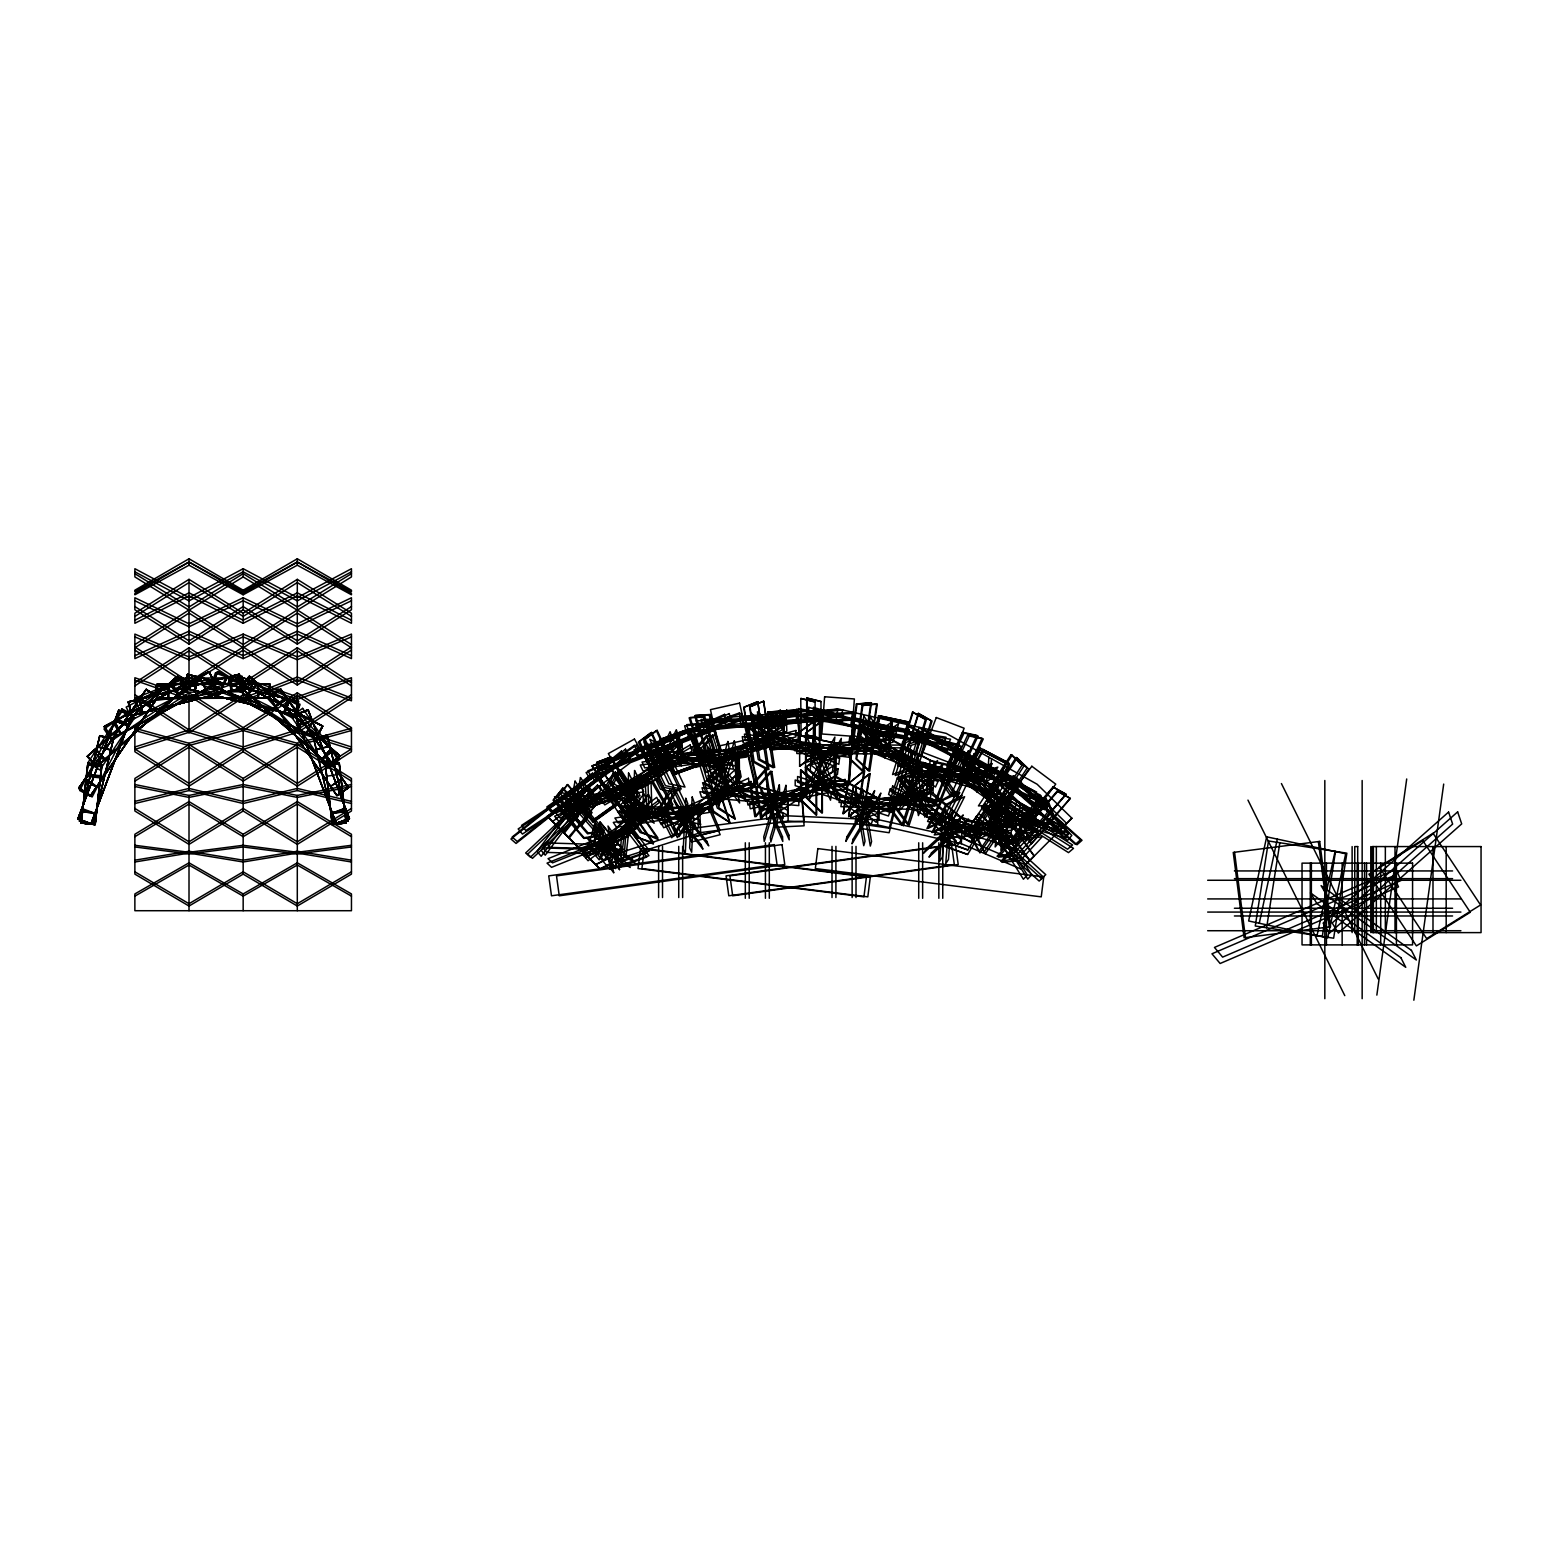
<?xml version="1.0" encoding="UTF-8"?>
<svg xmlns="http://www.w3.org/2000/svg" width="1559" height="1559" viewBox="0 0 1559 1559"><rect width="100%" height="100%" fill="white"/><g stroke="black" fill="none" stroke-linecap="round" stroke-linejoin="round"><path stroke-width="1.5" d="M1029.856 860.354L1007.056 830.09L962.215 825.88L926.826 798.052L878.126 804.425L834.474 783.066L834.65 749.723L784.294 739.278L739.239 755.511L682.959 760.149L651.058 782.891L596.006 804.249L569.171 838.079L547.345 816.234L626.815 756.173L727.468 717.354L838.684 709.072L946.235 733.393L1037.125 784.235L1071.929 818.241L1021.184 869.143L961.318 843.672M879.023 819.8L964.397 838.898L1025.471 864.836L1034.338 855.891L1011.07 825.003L965.294 820.697L929.203 792.303L879.51 798.812L834.961 777.006L835.137 743L783.768 732.321L737.797 748.885L680.367 753.64L647.803 776.83L591.641 798.637L564.241 833.149M1029.583 860.626L1010.856 833.383L962.195 826.212L930.509 798.832L878.126 804.541L835.273 782.443L835.585 750.074L783.885 739.083L736.511 756.407L681.069 760.695L645.407 786.321L595.635 805.282L568.411 837.319L547.345 816.234M1034.065 856.164L1014.948 828.375L965.294 821.028L932.964 793.102L879.49 798.929L835.78 776.382L836.092 743.351L783.339 732.145L734.991 749.801L678.418 754.186L642.035 780.338L591.251 799.689L563.462 832.37L587.548 856.729L628.374 834.864L647.238 814.344L645.407 786.321M962.215 825.88L961.318 843.711L877.659 824.984L878.126 804.425M879.51 798.812L879.023 819.82L787.665 815.825L698.354 827.615L697.614 807.776L738.264 782.209L787.509 794.213L834.961 777.006M926.826 798.052L927.566 766.755L888.825 746.371L834.65 749.723M929.203 792.303L929.963 760.363L890.423 739.57L835.137 743M888.825 746.371L889.409 728.072M890.423 739.57L891.027 720.901M813.545 718.933L813.779 712.21M810.29 770.653L810.524 764.787L877.756 817.423L876.255 822.314L805.496 766.892L805.282 772.757L871.247 824.399L872.728 819.527M1066.687 823.464L1057.859 832.467L1016.41 809.043L986.496 780.962L931.912 768.704L890.053 746.449L890.735 728.365M1062.907 827.42L1020.599 803.528L990.082 774.862L934.387 762.351L891.67 739.648L892.372 721.213M930.509 798.832L931.912 768.704M932.964 793.102L934.387 762.351M964.397 838.898L965.294 820.697M595.713 864.66L620.346 852.559L621.729 833.013L648.739 806.841L697.614 807.776M579.714 848.603L600.02 868.948L624.165 857.099L625.51 837.943L651.993 812.297L699.874 813.213L739.726 788.152L787.958 799.923L834.474 783.066M1071.871 818.183L1058.171 832.058L1012.648 806.393L984.099 779.792L985.346 763.696M1063.238 827.011L1016.78 800.819L987.626 773.673L988.913 757.265M986.496 780.962L987.958 765.157M990.082 774.862L991.563 758.746M622.197 851.993L624.672 829.875L643.906 808.946L642.035 780.338M628.374 834.864L625.977 856.554L599.884 868.831L583.202 852.071M836.189 720.609L836.949 713.925M1376.85 995.11L1406.705 778.974M1413.838 1000.215L1443.692 784.08M1266.61 927.78L1279.842 842.756M1322.305 936.433L1335.517 851.409M1259.282 923.24L1277.308 839.112M1317.024 935.614L1335.05 851.487M1010.856 833.383L1016.41 809.043M1014.948 828.375L1020.599 803.528M99.834 735.712L113.456 738.947L93.111 824.321L79.49 821.067L99.873 735.634L113.495 738.869L93.092 824.321L79.49 821.067L99.659 736.023L113.281 739.258M79.509 821.086L99.698 735.945L113.359 739.102L93.131 824.321L79.509 821.086L93.111 824.321M1007.056 830.09L1012.648 806.393M1011.07 825.003L1016.78 800.819M284.03 712.366L287.713 699.017M294.904 714.763L307.98 709.774L349.391 818.417L336.315 823.405L294.904 714.763L308.058 709.832L349.372 818.65L336.276 823.62L295.041 714.879L298.217 701.414L187.294 674.501L184.001 688.104L294.924 715.016L308.195 709.969L295.158 714.996L336.276 823.678L349.372 818.728L308.331 710.105L295.236 715.055M187.548 674.443L298.451 701.589L187.372 674.482L184.059 688.084L294.982 715.055L298.373 701.531L187.47 674.462L184.137 688.065L295.119 715.172L298.587 701.706L187.723 674.404L184.371 688.006L295.255 715.289L298.451 701.589L187.645 674.423L184.215 688.045L295.06 715.113M284.108 712.424L287.402 698.822M284.245 712.521L287.635 698.978M866.668 796.746L859.847 823.873L889.215 828.219L896.016 801.092L866.668 796.746L896.016 801.151M859.75 828.414L866.57 801.345L895.918 805.691L889.117 832.74L859.75 828.336L866.57 801.268L895.918 805.613M921.057 739.921L923.24 733.548M220.988 689.955L225.841 676.82M284.829 713.554L289.682 700.42M118.815 710.28L77.95 818.826L91.046 823.756L131.736 715.386L128.598 701.784L239.462 674.384L242.736 687.948L131.891 715.445L118.62 710.475L77.969 818.845L91.065 823.756L131.989 715.152L118.874 710.202L77.95 818.826L91.065 823.756L131.911 715.211L118.757 710.339L77.969 818.845L91.046 823.756L131.852 715.269M941.168 747.638L943.819 741.441M247.199 695.275L253.454 682.745M283.582 713.437L289.838 700.907M220.891 689.234L227.478 676.82L221.105 689.253M306.305 733.393L312.93 721.154M322.479 725.948L316.068 738.381L211.069 684.167L217.5 671.734L322.479 725.948L315.99 738.362L211.712 684.206L218.163 671.773L322.44 725.929L217.578 671.734L211.147 684.167L316.204 738.596L322.713 726.241L217.851 671.734L211.225 684.167L316.165 738.518L322.655 726.163L217.753 671.734L211.303 684.167L316.107 738.459L322.596 726.104L217.675 671.734L211.4 684.167L316.263 738.674M221.514 689.292L227.633 676.84M983.144 824.906L967.808 850.045L940.603 840.32L955.94 815.201L983.144 825.101M145.981 689.604L157.537 697.536L145.981 689.585L78.71 788.386L90.286 796.279L157.556 697.458L146.156 689.468L78.749 788.113L90.305 796.006L157.79 697.321L146.234 689.429L78.73 788.308L90.286 796.181L157.712 697.36L146.059 689.526M1013.623 788.425L1017.462 782.91M1028.901 799.864L1033.11 794.622M330.45 766.346L240.339 686.876L249.674 676.392L339.706 755.862L330.469 766.424L240.417 686.895L249.596 676.372L339.745 755.94L330.411 766.268L240.164 686.837L249.323 676.294L339.609 755.589L330.391 766.19L240.008 686.798L249.226 676.275L339.57 755.511L330.352 766.112L240.086 686.817L249.421 676.314L339.667 755.764M330.333 766.034L339.57 755.511M240.242 686.856L249.498 676.353M322.187 758.98L331.463 748.534M248.602 694.125L257.878 683.641M322.284 759.194L331.541 748.69M274.774 706.539L285.278 697.282M321.972 760.129L332.476 750.873M552.607 821.515L630.479 762.643L729.125 724.604L838.118 716.477L943.526 740.311L1032.604 790.14L1066.707 823.464M584.372 856.378L659.087 800.02L661.62 805.243L588.074 860.724L582.014 853.689L656.729 797.331L659.262 802.554L585.716 858.035M799.514 766.21L813.35 755.92L813.486 721.564L799.631 731.853L799.65 766.248L813.779 755.998L813.895 721.642L799.767 731.892M805.457 767.437L819.313 757.148L819.449 722.791L805.594 733.081L805.574 767.515L819.703 757.265L819.8 722.908L805.691 733.159M595.694 775.369L571.549 792.713L593.355 821.749L617.52 804.405L594.914 774.414L570.75 791.738L592.576 820.775L616.74 803.45M275.163 706.052L286.914 698.257L275.319 706.149M330.703 786.379L342.239 778.506M348.456 787.451L336.939 795.402L348.417 787.431L281.01 689.409L269.473 697.341M269.005 697.068L280.523 689.117L348.475 787.626L336.939 795.48L268.928 697.029L280.445 689.078L348.475 787.529M348.495 787.704L336.958 795.636L269.083 697.107L280.601 689.156L348.514 787.782L336.978 795.714L269.161 697.146L280.698 689.214M269.239 697.185L280.776 689.253M275.456 706.227L286.992 698.296M275.69 706.383L287.226 698.451M297.243 725.208L308.779 717.276M320.803 759.467L332.34 751.535M330.683 786.321L342.2 778.389M835.78 776.382L787.509 794.311L735.887 782.053L697.633 807.971L643.906 808.946M835.273 782.443L787.958 800.02L737.388 788.016L699.894 813.408L647.238 814.344M134.873 682.823L189.009 647.745L243.165 682.823L297.301 647.745L351.457 682.823M134.873 685.882L189.009 650.805L243.165 685.882L297.301 650.805L351.457 685.882M134.873 650.084L189.009 685.044L243.165 650.084L297.301 685.044L351.457 650.084M134.873 697.672L189.009 732.691L243.165 697.672L297.301 732.691L351.457 697.672M351.457 646.966L297.301 681.926L243.165 646.966L189.009 681.926L134.873 646.966M351.457 694.69L297.301 729.709L243.165 746.975L189.009 729.865L134.873 694.69M243.165 727.644L189.009 692.82L134.873 727.644L134.873 751.73L189.009 786.184L243.165 751.73L243.165 727.644L297.301 692.82L351.457 727.644L351.457 751.73L297.301 786.184L243.165 751.73M134.873 644.608L189.009 609.92L243.165 644.608L297.301 609.92L351.457 644.608M134.873 647.784L189.009 613.077L243.165 647.784L297.301 613.077L351.457 647.784M351.457 748.944L297.301 783.398L243.165 748.944L189.009 783.398L134.873 748.944M189.009 644.101L243.165 609.783L243.165 597.76L189.009 623.795L134.873 597.76L134.873 609.783L189.009 644.101L189.009 597.623L134.873 568.704L134.873 576.927L189.009 610.193L243.165 576.927L243.165 568.704L189.009 597.623M351.457 606.568L297.301 640.905L243.165 606.568L189.009 640.905L134.873 606.568M243.165 609.783L297.301 644.101L351.457 609.783L351.457 597.76L297.301 623.795L243.165 597.76M134.873 781.137L189.009 747.151L243.165 781.137L297.301 747.151L351.457 781.137M243.165 778.448L297.301 744.481L351.457 778.448L351.457 811.011L297.301 844.374L243.165 811.011L243.165 778.448L189.009 744.481L134.873 778.448L134.873 811.011L189.009 844.374L243.165 811.011M243.165 613.194L189.009 579.363L134.873 613.194L134.873 623.288L189.009 595.908L243.165 623.288L297.301 595.908L351.457 623.288L351.457 613.194L297.301 579.363L243.165 613.194L243.165 623.288M134.873 616.429L189.009 582.579L243.165 616.429L297.301 582.579L351.457 616.429M351.457 808.439L297.301 841.821L243.165 808.439L189.009 841.821L134.873 808.439M351.457 573.693L297.301 606.977L243.165 573.693L189.009 606.977L134.873 573.693M134.873 836.696L189.009 804.015L243.165 836.696L297.301 804.015L351.457 836.696M243.165 834.26L297.301 801.579L351.457 834.26L351.457 874.131L297.301 906.032L243.165 874.131L243.165 834.26L189.009 801.579L134.873 834.26L134.873 874.131L189.009 906.032L243.165 874.131M351.457 871.812L297.301 903.713L243.165 871.812L189.009 903.713L134.873 871.812M297.301 644.101L297.301 597.623L351.457 568.704L351.457 576.927L297.301 610.193L243.165 576.927M243.165 590.198L189.009 558.785L134.873 590.198L134.873 591.641L189.009 562.058L243.165 591.641L297.301 562.058L351.457 591.641L351.457 590.198L297.301 558.785L243.165 590.198L243.165 591.641M243.165 593.414L297.301 562L351.457 593.414L351.457 594.797L297.301 565.196L243.165 594.797L189.009 565.196L134.873 594.797L134.873 593.414L189.009 562L243.165 593.414L243.165 594.797M134.873 896.133L189.009 865.031L243.165 896.133L297.301 865.031L351.457 896.133M243.165 893.931L297.301 862.829L351.457 893.931L351.457 910.709L134.873 910.709L134.873 893.931L189.009 862.829L243.165 893.931L243.165 910.709M583.008 852.188L624.672 829.875M351.457 571.802L297.301 600.858L243.165 571.802L189.009 600.858L134.873 571.802M208.887 671.754L104.2 726.767L110.708 739.161L215.395 684.148L208.887 671.754L104.804 726.026L111.274 738.44L215.356 684.206L208.887 671.793L104.317 726.611L110.825 739.005L215.551 684.148L208.964 671.754L104.258 726.689M110.767 739.083L215.473 684.148L110.864 738.927L104.375 726.533L209.159 671.754L215.707 684.148L110.923 738.849M104.434 726.455L209.237 671.754M134.873 620.229L189.009 592.849L243.165 620.229L297.301 592.849L351.457 620.229M351.457 600.741L297.301 626.776L243.165 600.741L189.009 626.776L134.873 600.741M595.577 864.543L622.197 851.974M134.873 655.715L189.009 631.181L243.165 655.715L297.301 631.181L351.457 655.715M243.165 658.619L297.301 634.104L351.457 658.619L351.457 634.084L297.301 656.943L243.165 634.084L189.009 656.943L134.873 634.084L134.873 658.619L189.009 634.104L243.165 658.619L243.165 634.084M351.457 636.89L297.301 659.749L243.165 636.89L189.009 659.749L134.873 636.89M134.873 698.12L189.009 677.074L243.165 698.12L297.301 677.074L351.457 698.12M243.165 700.809L297.301 679.763L351.457 700.809L351.457 677.736L297.301 696.854L243.165 677.736L189.009 696.854L134.873 677.736L134.873 700.809L189.009 679.763L243.165 700.809L243.165 677.736M299.094 725.383L311.936 720.161M332.359 812.941L345.435 808.03M336.335 823.327L349.411 818.339M295.041 714.879L308.117 709.91M298.919 725.208L312.014 720.219M332.34 813.291L345.435 808.341M579.617 848.642L621.729 833.013M625.51 837.943L584.255 853.26L564.339 833.032M351.457 680.309L297.301 699.426L243.165 680.309L189.009 699.426L134.873 680.309M620.346 852.598L698.354 827.595M624.165 857.138L700.595 832.623L788.133 821.086L877.659 825.023M134.873 746.975L189.009 729.865L243.165 694.69L297.301 729.709L351.457 746.975M134.873 749.411L189.009 732.301L243.165 749.411L297.301 732.301L351.457 749.411M134.873 728.228L189.009 743.273L243.165 728.228L297.301 743.273L351.457 728.228M128.286 702.037L239.112 674.326L242.502 687.889L131.677 715.62L128.286 702.037L239.19 674.345L128.442 701.92L131.755 715.562L242.658 687.928L131.755 715.562L118.562 710.553M680.503 815.747L708.975 808.634M691.514 837.3L719.985 830.206M128.52 701.842L239.365 674.365L242.814 687.967L131.969 715.386M329.767 746.001L316.224 749.411M331.619 813.447L345.241 810.193M327.273 735.361L313.671 738.635L327.351 735.517L347.832 821.047L334.23 824.302L313.534 738.42L327.137 735.146L347.852 821.028L334.25 824.302L313.749 738.771L327.429 735.614L347.832 821.067L334.23 824.302L347.832 821.067M329.923 746.293L316.399 749.743M134.873 801.384L189.009 788.425L243.165 801.384L297.301 788.425L351.457 801.384M134.873 803.509L189.009 790.549L243.165 803.509L297.301 790.549L351.457 803.509M134.873 784.528L189.009 795.441L243.165 784.528L297.301 795.441L351.457 784.528M351.457 786.516L297.301 797.409L243.165 786.516L189.009 797.409L134.873 786.516M134.873 860.178L189.009 851.253L243.165 860.178L297.301 851.253L351.457 860.178M134.873 861.991L189.009 853.085L243.165 861.991L297.301 853.085L351.457 861.991M753.172 727.702L836.969 715.893L837.729 709.131L752.412 721.135L753.874 733.003L833.948 766.073L834.669 760.188L753.133 726.513M351.457 845.29L297.301 852.286L243.165 845.29L189.009 852.286L134.873 845.29M351.457 846.966L297.301 853.962L243.165 846.966L189.009 853.962L134.873 846.966M325.227 764.651L339.121 762.994L346.176 821.983L332.281 823.659L325.227 764.651L339.238 763.208M340.466 774.18L326.669 776.226M330.937 812.473L344.851 810.797M330.917 813.33L344.831 811.732L330.917 813.33M325.363 764.943L339.277 763.345L346.117 822.918L332.223 824.536L325.402 765.021L339.297 763.423L346.098 822.938L332.203 824.536L325.422 765.099L339.316 763.501M770.204 747.891L800.001 745.787M767.983 713.886L797.779 711.82M836.092 743.351L891.67 739.648M835.585 750.074L890.053 746.449M804.074 821.262L774.277 822.762L771.978 795.226L801.794 793.765L804.074 821.32M771.978 795.265L801.794 793.823M156.855 684.44L269.551 684.031L269.668 698.081L156.913 698.451L156.855 684.44L269.629 684.07L269.59 698.042L156.991 698.413L157.03 684.362L269.726 684.109M157.128 684.323L269.804 684.148L269.824 698.159L157.147 698.335L157.206 684.284L269.882 684.187M269.746 698.12L157.069 698.374L269.902 698.198M1234.397 870.935L1452.579 870.935M1234.397 878.652L1452.579 878.652M1207.66 880.27L1460.919 880.27M1207.66 898.919L1460.919 898.919M1234.397 908.254L1452.579 908.254M1207.66 912.073L1460.919 912.073M1234.397 915.971L1452.579 915.971M1207.66 930.723L1460.919 930.723M850.649 752.9L820.852 751.204L818.456 783.3L848.252 784.995L850.668 749.489L820.872 747.794L818.475 779.89L848.271 781.585M86.31 776.343L100.244 777.824M82.51 811.83L96.424 813.311L82.491 811.771M86.583 775.252L100.497 776.733M86.661 774.92L100.594 776.421M86.836 774.16L100.75 775.778M929.963 760.363L987.626 773.673M927.566 766.755L984.099 779.792M99.795 735.79L113.417 739.024M97.087 746.897L110.747 750.054M82.081 810.212L95.703 813.447M820.989 738.537L806.685 735.01L806.666 698.023L820.969 701.55L821.203 738.518L806.977 734.991L806.919 698.003L821.145 701.531M800.8 735.458L815.104 738.985M184.293 688.026L295.177 715.23M801.014 698.451L815.24 701.979M955.706 819.878L982.911 829.602M940.603 840.126L967.827 849.85M940.389 844.627L967.593 854.351M114.664 720.96L127.819 725.792M81.867 808.439L94.982 813.35M118.679 710.417L131.794 715.328M114.781 720.823L127.935 725.676M114.898 720.687L128.052 725.539M116.808 718.621L129.241 725.032M84.732 780.806L97.165 787.217M243.165 568.704L297.301 597.623M116.944 718.991L128.598 726.728M94.183 753.25L105.837 760.987M151.671 706.344L139.881 698.588L151.379 706.519M84.888 779.325L96.463 787.198M96.483 787.12L84.946 779.052L96.522 786.866M139.959 698.549L151.515 706.441M78.749 788.211L90.305 796.103M139.784 698.666L151.32 706.578M85.102 778.389L96.639 786.301M78.885 787.431L90.441 795.363M168.859 683.836L178.35 694.242M95.489 749.255L104.804 759.701M104.843 759.623L95.528 749.158L104.882 759.545M95.625 749.002L104.94 759.389L95.703 748.827M563.715 797.838L559.467 792.576L595.129 797.428L598.773 802.612L554.458 796.785L558.707 802.047L593.765 806.821L590.12 801.638M171.763 682.978L179.636 694.554M112.989 722.869L120.861 734.445M603.158 765.488L606.646 771.237M114.586 720.921L121.056 733.334M114.158 721.408L120.706 733.743M171.841 683.388L178.291 695.821M135.828 702.096L142.278 714.529M621.437 755.316L624.496 761.299M1281.42 783.553L1378.253 979.071M1247.96 800.118L1344.793 995.636M659.009 766.716L661.523 772.446L678.516 736.14L676.314 729.748L655.306 774.394L652.792 768.665L670.097 731.697L672.299 738.089M702.427 723.902L704.161 730.392M592.634 791.251L596.006 804.249M588.191 785.366L591.641 798.637M139.082 699.367L142.473 712.95L139.316 699.212M228.413 677.054L231.784 690.637L228.588 677.074M592.245 791.543L595.635 805.282M587.782 785.658L591.251 799.689M139.472 699.095L142.765 712.736M724.682 718.894L725.909 725.5M1318.368 841.587L1329.242 926.942M1234.572 852.247L1245.446 937.602M230.693 677.522L232.31 691.417M166.969 684.966L168.586 698.88M679.958 743.546L681.069 760.695M677.288 736.705L678.418 754.186M682.024 742.766L682.959 760.149M679.393 735.887L680.367 753.64M699.874 813.213L700.615 832.662M651.058 782.891L651.993 812.297M647.803 776.83L648.739 806.841M736.511 756.407L737.388 788.016M734.991 749.801L735.887 782.053M739.239 755.511L739.726 788.152M737.797 748.885L738.264 782.209M783.651 720.531L783.885 739.083M783.086 713.204L783.339 732.145M784.099 720.492L784.294 739.278M783.553 713.165L783.768 732.321M787.958 799.923L788.133 821.106M787.509 794.213L787.665 815.825M230.537 677.853L230.635 691.845M194.894 678.107L194.992 692.099M168.138 684.401L168.197 698.413M258.443 684.148L258.404 698.101L258.599 684.206M168.314 684.343L168.275 698.374L168.489 684.284M269.512 684.07L269.532 698.062M168.898 684.128L168.918 698.12M157.615 684.148L157.634 698.14M1446.187 846.576L1446.187 932.613M1432.994 846.576L1432.994 932.613M1396.416 863.14L1396.416 944.89M1395.013 846.576L1395.013 932.613M1385.347 846.576L1385.347 932.613M1380.709 863.14L1380.709 944.89M1376.344 846.576L1376.344 932.613M1373.382 846.576L1373.382 932.613M1370.79 846.576L1370.79 932.613M1366.541 863.14L1366.541 944.89M1364.554 863.14L1364.554 944.89M1362.157 780.494L1362.157 998.695M1358.298 863.14L1358.298 944.89M1357.207 863.14L1357.207 944.89M1352.121 846.576L1352.121 932.613M1342.143 863.14L1342.143 944.89M1326.436 863.14L1326.436 944.89M1324.819 780.494L1324.819 998.695M1311.372 863.14L1311.372 944.89M1310.281 863.14L1310.281 944.89M942.747 842.776L942.747 898.296M938.83 842.776L938.83 898.296M922.636 842.776L922.636 898.296M918.719 842.776L918.719 898.296M856.008 846.381L856.008 897.536M852.13 846.381L852.13 897.536M835.916 846.381L835.916 897.536M832.019 846.381L832.019 897.536M769.308 842.776L769.308 898.296M765.43 842.776L765.43 898.296M749.216 842.776L749.216 898.296M745.319 842.776L745.319 898.296M682.628 846.381L682.628 897.536M678.73 846.381L678.73 897.536M662.517 846.381L662.517 897.536M658.619 846.381L658.619 897.536M297.301 558.785L297.301 565.196M297.301 579.363L297.301 595.908M297.301 647.745L297.301 685.044M297.301 692.82L297.301 732.691M297.301 743.273L297.301 790.549M297.301 795.441L297.301 910.709M189.009 558.785L189.009 565.196M189.009 579.363L189.009 595.908M189.009 647.745L189.009 685.044M189.009 692.82L189.009 732.691M189.009 743.273L189.009 790.549M189.009 795.441L189.009 910.709M594.914 825.88L594.895 843.692L615.63 868.616L615.649 850.785L594.914 825.88M600.507 822.879L600.488 840.691L621.223 865.615L621.242 847.804L600.507 822.879M796.435 714.568L796.435 721.252L686.564 732.321L684.615 725.831L796.435 714.568M798.461 713.418L798.442 720.102L688.591 731.171L686.642 724.682L798.461 713.418M795.908 730.489L795.889 736.881L693.19 765.235L691.358 759.369L795.908 730.489M798.15 732.672L798.15 739.063L695.431 767.418L693.599 761.552L798.15 732.672M798.851 800.313L798.812 805.594L701.589 797.175L699.855 791.738L798.851 800.313M800.956 796.318L800.917 801.599L703.713 793.18L701.979 787.743L800.956 796.318M806.354 756.407L806.159 762.351L888.338 739.745L889.994 733.393L806.354 756.407M811.07 758.843L810.894 764.767L893.054 742.162L894.71 735.829L811.07 758.843M628.55 773.03L626.718 827.147L629.719 831.921L552.568 862.848L548.047 858.678L626.718 827.069L629.739 831.863L631.531 778.662L628.55 773.03M634.571 770.536L632.74 824.672L635.741 829.427L637.534 776.168L634.571 770.536M806.666 736.16L806.451 742.474L830.518 800.215L831.142 794.856L806.666 736.16M813.213 735.809L812.999 742.123L837.086 799.864L837.69 794.505L813.213 735.809M807.27 711.722L807.036 718.446L842.698 721.096L843.438 714.412L807.27 711.722M808.731 707.338L808.478 714.139L889.916 737.933L891.631 731.561L808.731 707.338M813.525 707.416L813.272 714.217L894.71 738.011L896.425 731.639L813.525 707.416M803.197 792.674L802.982 798.052L834.143 743.351L834.883 737.076L803.197 792.674M809.667 793.96L809.433 799.338L840.613 744.637L841.334 738.362L809.667 793.96M685.804 798.344L683.251 849.168L685.278 853.553L687.792 803.606L685.804 798.344M692.196 797.019L689.643 847.843L691.67 852.227L694.184 802.281L692.196 797.019M824.614 696.756L821.846 733.977L851.623 736.199L854.39 698.958L824.614 696.756M943.176 814.519L939.629 861.328L942.377 857.158L945.962 809.53L943.176 814.519M949.295 816.799L945.748 863.608L948.476 859.438L952.081 811.81L949.295 816.799M821.788 747.618L819.313 779.695L849.109 781.488L851.584 749.411L821.788 747.618M821.768 751.029L819.274 783.105L849.07 784.898L851.565 752.822L821.768 751.029M87.518 765.118L81.302 823.035L95.235 824.536L101.861 765.216L87.947 763.637L81.243 822.977L95.118 824.536L101.744 765.605L87.83 764.046L81.243 822.977L95.157 824.536L101.432 766.619L87.518 765.118M1000.391 798.442L995.149 846.966L998.734 842.523L1004.054 793.141L1000.391 798.442M1006.062 801.716L1000.82 850.259L1004.386 845.796L1009.706 796.415L1006.062 801.716M833.13 765.956L832.487 771.783L761.883 816.702L761.24 811.713L833.13 765.956M842.542 709.754L841.802 716.516L757.986 728.326L757.245 721.759L842.542 709.754M838.099 768.626L837.456 774.453L766.853 819.391L766.21 814.383L838.099 768.626M88.142 762.955L81.165 822.899L95.138 824.536L81.243 822.977L95.08 824.516L102.056 764.573L88.142 762.955M839.541 758.376L838.82 764.28L758.726 731.19L758.005 724.701L839.541 758.376M640.515 848.603L638.021 868.558L863.939 896.854L866.434 876.899L640.515 848.603M644.393 848.603L641.899 868.558L867.817 896.854L870.312 876.899L644.393 848.603M817.832 848.603L815.338 868.558L1041.237 896.854L1043.751 876.899L817.832 848.603M849.811 736.686L848.914 743L946.43 783.027L949.041 777.415L849.811 736.686M852.091 734.796L851.195 741.11L948.71 781.137L951.321 775.525L852.091 734.796M851.955 717.159L850.98 723.785L956.544 750.97L959.428 744.832L851.955 717.159M853.825 718.582L852.851 725.208L958.434 752.393L961.299 746.254L853.825 718.582M854.897 725.149L849.928 759.214L862.556 771.315L867.525 737.251L854.897 725.149M860.919 724.779L855.949 758.843L868.577 770.945L873.547 736.881L860.919 724.779M852.578 712.521L851.584 719.225L740.681 724.194L739.687 717.588L852.578 712.521M854.663 713.379L853.669 720.083L742.766 725.052L741.792 718.446L854.663 713.379M856.359 704.025L850.844 740.603L865.401 739.219L870.916 702.641L856.359 704.025M849.83 751.204L848.914 757.265L743.234 742.941L742.279 736.627L849.83 751.204M851.974 748.729L851.078 754.79L745.397 740.447L744.442 734.133L851.974 748.729M855.852 725.383L850.727 759.408L863.803 771.549L868.928 737.504L855.852 725.383M862.146 705.331L856.632 741.909L871.169 740.525L876.684 703.947L862.146 705.331M861.815 724.974L856.69 759.019L869.766 771.14L874.911 737.095L861.815 724.974M857.06 704.181L851.526 740.759L865.986 739.356L871.52 702.778L857.06 704.181M862.868 705.506L857.333 742.065L871.773 740.661L877.327 704.083L862.868 705.506M839.833 797.156L839.015 802.417L934.815 806.178L937.407 800.995L839.833 797.156M841.704 801.384L840.886 806.646L936.706 810.407L939.278 805.204L841.704 801.384M1268.5 840.983L1255.268 926.007L1333.647 938.206L1346.859 853.182L1268.5 840.983M847.882 784.138L843.107 813.895L859.126 800.605L863.9 770.848L847.882 784.138M853.475 786.886L848.7 816.643L864.738 803.353L869.493 773.595L853.475 786.886M845.134 779.461L844.218 785.054L747.93 805.009L747.053 799.786L845.134 779.461M847.414 783.203L846.498 788.796L750.23 808.77L749.333 803.548L847.414 783.203M848.057 783.67L843.166 813.408L859.827 800.488L864.738 770.75L848.057 783.67M853.572 786.516L848.661 816.234L865.342 803.333L870.234 773.595L853.572 786.516M863.9 715.951L862.673 722.596L884.83 757.908L886.428 751.886L863.9 715.951M863.472 724.389L862.302 730.879L943.351 743.487L946.021 737.232L863.472 724.389M868.012 726.377L866.823 732.866L947.891 745.475L950.542 739.2L868.012 726.377M870.351 716.945L869.123 723.59L891.261 758.902L892.878 752.88L870.351 716.945M861.932 729.846L860.724 736.277L930.665 787.529L933.159 782.053L861.932 729.846M866.746 729.378L865.537 735.79L935.497 787.042L937.972 781.566L866.746 729.378M858.21 745.748L857.06 751.867L890.52 728.306L892.274 721.759L858.21 745.748M864.485 747.599L863.335 753.718L896.815 730.158L898.569 723.61L864.485 747.599M575.057 781.156L568.45 815.727L572.426 820.658L578.915 786.71L575.057 781.156M580.474 777.571L573.868 812.122L577.863 817.052L584.352 783.105L580.474 777.571M855.969 788.854L854.839 794.291L863.744 845.699L865.031 841.158L855.969 788.854M862.536 789.205L861.406 794.642L870.312 846.069L871.578 841.509L862.536 789.205M851.643 813.116L850.61 818.105L925.949 789.4L928.248 783.924L851.643 813.116M856.203 816.916L855.15 821.905L930.509 793.2L932.808 787.724L856.203 816.916M1266.668 836.832L1248.642 920.979L1327.664 937.894L1345.69 853.767L1266.668 836.832M878.496 715.678L870.624 750.834L899.796 756.972L907.689 721.836L878.496 715.678M878.438 717.471L870.565 752.627L899.738 758.765L907.63 723.629L878.438 717.471M879.841 715.834L871.832 750.931L901.005 757.206L909.014 722.09L879.841 715.834M879.783 717.627L871.773 752.724L900.927 758.999L908.936 723.883L879.783 717.627M846.927 836.754L845.835 841.392L873.137 796.006L874.677 790.608L846.927 836.754M853.104 839.229L852.013 843.848L879.315 798.461L880.854 793.063L853.104 839.229M198.188 677.132L194.875 690.734L198.344 677.113M198.441 677.113L195.109 690.715L198.597 677.093M594.603 823.99L588.99 844.276L609.705 869.259L615.318 848.953L594.603 823.99M600.04 821.963L594.427 842.25L615.162 867.233L620.774 846.927L600.04 821.963M727.819 741.519L711.079 801.229L712.521 806.49L729.008 747.716L727.819 741.519M734.328 740.895L717.588 800.605L719.03 805.867L735.517 747.092L734.328 740.895M907.28 725.851L905.35 732.36L1001.326 781.312L1004.97 775.7L907.28 725.851M909.228 725.87L907.319 732.36L1003.275 781.312L1006.919 775.7L909.228 725.87M779.364 784.781L763.754 836.793L764.261 841.451L779.597 790.296L779.364 784.781M785.931 785.385L770.321 837.417L770.828 842.055L786.184 790.9L785.931 785.385M907.085 730.528L905.155 736.92L796.415 715.893L796.415 709.131L907.085 730.528M909.189 729.963L907.28 736.374L798.52 715.347L798.52 708.566L909.189 729.963M912.502 712.132L901.784 747.56L914.704 754.965L925.403 719.517L912.502 712.132M918.232 713.418L907.533 748.866L920.453 756.251L931.152 720.823L918.232 713.418M897.984 756.622L896.191 762.546L993.94 791.446L997.507 786.048L897.984 756.622M913.028 712.229L902.213 747.638L915.562 755.16L926.358 719.751L913.028 712.229M890.247 788.951L888.572 794.427L970.477 842.191L973.673 837.612L890.247 788.951M899.543 759.798L897.731 765.722L995.48 794.642L999.046 789.244L899.543 759.798M892.683 786.028L891.027 791.504L972.933 839.268L976.129 834.689L892.683 786.028M918.719 713.515L907.903 748.924L921.233 756.446L932.048 721.038L918.719 713.515M902.758 741.558L892.586 774.55L908.215 768.723L918.387 735.731L902.758 741.558M908.176 744.403L898.003 777.395L913.632 771.569L923.805 738.576L908.176 744.403M902.505 745.105L900.595 751.224L794.817 750.756L794.798 744.637L902.505 745.105M904.493 747.872L902.603 753.991L796.824 753.523L796.805 747.385L904.493 747.872M905.721 742.571L895.314 775.486L910.826 769.698L921.233 736.764L905.721 742.571M911.138 745.455L900.732 778.37L916.244 772.582L926.65 739.648L911.138 745.455M897.302 777.863L888.045 806.938L901.959 825.354L911.216 796.298L897.302 777.863M903.012 777.103L893.736 806.178L907.65 824.614L916.926 795.538L903.012 777.103M899.485 778.214L890.092 807.25L903.382 825.802L912.756 796.766L899.485 778.214M905.253 777.59L895.879 806.607L909.15 825.179L918.543 796.142L905.253 777.59M890.17 810.914L888.474 816L795.207 785.639L795.187 779.987L890.17 810.914M892.566 807.445L890.891 812.531L797.623 782.17L797.584 776.518L892.566 807.445M911.391 752.841L909.365 758.843L918.407 815.571L920.589 810.485L911.391 752.841M906.656 771.335L904.746 777.006L984.625 776.908L988.016 771.218L906.656 771.335M910.826 774.901L908.897 780.591L988.796 780.474L992.167 774.784L910.826 774.901M917.744 754.361L915.718 760.363L924.76 817.091L926.942 812.005L917.744 754.361M919.069 727.566L916.887 734.016L986.964 778.038L990.433 772.407L919.069 727.566M923.474 728.969L921.291 735.4L991.368 779.422L994.837 773.79L923.474 728.969M917.14 731.229L914.977 737.582L947.268 749.957L949.899 743.779L917.14 731.229M901.706 779.929L899.757 785.541L953.29 845.485L956.31 841.081L901.706 779.929M906.539 778.935L904.571 784.547L958.103 844.491L961.143 840.087L906.539 778.935M894.632 802.846L892.761 808.01L934.952 766.346L937.524 760.5L894.632 802.846M900.498 805.906L898.627 811.07L940.798 769.405L943.37 763.559L900.498 805.906M215.473 673.001L210.621 686.116L295.177 717.374L300.049 704.259L215.473 673.001M936.277 717.53L922.909 752.393L950.795 763.072L964.144 728.228L936.277 717.53M918.933 761.318L907.202 791.816L935.556 800.079L947.268 769.581L918.933 761.318M918.855 764.728L907.124 795.226L935.478 803.489L947.19 772.991L918.855 764.728M923.24 762.546L911.119 792.888L939.336 801.599L951.477 771.257L923.24 762.546M923.084 765.937L910.963 796.279L939.181 804.99L951.321 774.648L923.084 765.937M950.074 764.553L947.443 770.419L1029.037 829.407L1033.208 824.653L950.074 764.553M952.218 763.208L949.587 769.074L1031.201 828.063L1035.371 823.308L952.218 763.208M956.447 748.028L953.621 754.108L1043.166 807.893L1047.59 802.749L956.447 748.028M957.908 749.84L955.102 755.94L1044.647 809.706L1049.051 804.58L957.908 749.84M955.375 749.431L940.74 781.04L950.503 795.792L965.138 764.183L955.375 749.431M961.162 750.756L946.508 782.365L956.271 797.117L970.926 765.508L961.162 750.756M962.507 732.262L946.742 765.761L961.221 768.879L976.986 735.38L962.507 732.262M967.652 735.146L951.886 768.645L966.385 771.763L982.131 738.245L967.652 735.146M964.047 733.1L948.184 766.541L962.254 769.464L978.097 736.023L964.047 733.1M969.23 736.004L953.387 769.444L967.437 772.387L983.3 738.927L969.23 736.004M958.61 750.931L943.604 782.365L954.127 797.448L969.133 766.034L958.61 750.931M964.28 752.217L949.275 783.631L959.798 798.734L974.823 767.301L964.28 752.217M928.696 811.947L926.26 816.897L1013.272 843.828L1017.228 839.346L928.696 811.947M929.982 816.468L927.547 821.418L1014.558 848.349L1018.514 843.867L929.982 816.468M940.701 800.741L926.942 828.511L943.292 819.216L957.051 791.446L940.701 800.741M945.748 804.717L932.009 832.487L948.34 823.191L962.098 795.421L945.748 804.717M243.711 677.873L237.455 690.403L293.345 718.309L299.581 705.779L243.711 677.873M965.645 757.849L962.663 763.754L1032.389 797.331L1036.638 792.03L965.645 757.849M969.503 760.967L966.522 766.872L1036.248 800.449L1040.496 795.129L969.503 760.967M968.256 750.97L965.216 756.992L977.162 792.323L980.436 786.925L968.256 750.97M974.161 753.757L971.101 759.779L983.047 795.109L986.321 789.711L974.161 753.757M942.123 800.683L928.092 828.316L945.787 820.229L959.818 792.596L942.123 800.683M962.273 761.61L959.292 767.457L1013.818 829.232L1017.832 824.555L962.273 761.61M966.638 762.293L963.657 768.139L1018.183 829.914L1022.197 825.237L966.638 762.293M946.917 804.814L932.886 832.448L950.581 824.36L964.612 796.727L946.917 804.814M121.836 708.877L79.704 790.53L92.137 796.961L134.269 715.289L121.836 708.877M312.677 720.882L306.246 733.315L312.657 720.843M956.369 774.472L953.484 780.046L988.757 769.366L992.284 763.598L956.369 774.472M961.903 777.999L958.999 783.592L994.272 772.894L997.818 767.125L961.903 777.999M615.435 772.056L607.211 787.665L626.172 817.208L634.396 801.618L615.435 772.056M620.911 769.932L612.687 785.522L631.648 815.084L639.872 799.494L620.911 769.932M980.377 748.184L962.838 779.87L989.186 793.55L1006.724 761.864L980.377 748.184M980.241 749.937L962.702 781.644L989.049 795.324L1006.588 763.618L980.241 749.937M612.706 774.102L603.586 790.277L622.996 819.527L632.116 803.353L612.706 774.102M618.066 772.056L608.945 788.23L628.355 817.501L637.475 801.326L618.066 772.056M983.086 749.45L965.294 781.001L991.524 794.915L1009.316 763.364L983.086 749.45M982.911 751.204L965.118 782.774L991.368 796.668L1009.16 765.118L982.911 751.204M936.901 830.284L934.27 834.942L1007.991 825.432L1011.733 820.638L936.901 830.284M940.74 835L938.089 839.658L1011.81 830.168L1015.572 825.354L940.74 835M669.727 790.062L657.917 809.998L671.773 837.787L683.583 817.871L669.727 790.062M675.359 789.965L663.549 809.901L677.405 837.69L689.214 817.773L675.359 789.965M926.299 848.739L923.727 853.046L960.091 819.839L963.287 814.967L926.299 848.739M931.541 852.812L928.969 857.138L965.352 823.912L968.548 819.04L931.541 852.812M955.706 819.683L940.369 844.803L967.593 854.527L982.93 829.407L955.706 819.683M1003.489 771.335L999.884 777.064L1075.379 844.354L1080.406 839.892L1003.489 771.335M1005.107 771.744L1001.502 777.473L1076.996 844.764L1082.024 840.301L1005.107 771.744M976.48 816.175L973.303 821.125L1039.151 881.069L1043.517 877.191L976.48 816.175M978.721 813.642L975.564 818.592L1041.412 878.516L1045.777 874.657L978.721 813.642M672.767 788.835L659.905 808.673L673.546 836.559L686.428 816.721L672.767 788.835M678.321 788.932L665.44 808.77L679.1 836.657L691.962 816.819L678.321 788.932M1011.05 754.634L990.842 785.755L1001.813 796.357L1022.002 765.255L1011.05 754.634M1016.117 757.479L995.928 788.601L1006.9 799.202L1027.089 768.1L1016.117 757.479M997.585 776.557L978.448 805.886L994.7 805.477L1013.837 776.148L1068.129 832.993L1063.823 838.099L1009.803 781.644L1013.74 776.129L997.585 776.557M1002.047 780.728L982.911 810.056L999.163 809.628L1018.3 780.299L1002.047 780.728M1012.142 755.219L991.797 786.223L1003.431 797.292L1023.776 766.287L1012.142 755.219M989.517 792.44L986.067 797.701L1067.564 849.207L1072.592 844.959L989.517 792.44M990.433 795.85L986.983 801.112L1068.5 852.617L1073.508 848.369L990.433 795.85M1017.131 758.005L996.786 789.01L1008.42 800.079L1028.765 769.074L1017.131 758.005M122.947 709.949L88.181 762.273L99.834 770.01L134.6 717.705L122.947 709.949M1001.092 778.701L981.546 807.757L997.312 807.094L1016.877 778.038L1001.092 778.701M1005.594 782.91L986.029 811.966L1001.813 811.304L1021.359 782.248L1005.594 782.91M985.015 804.054L967.262 830.343L978.974 851.428L996.727 825.12L985.015 804.054M990.296 804.541L972.543 830.85L984.255 851.916L1002.008 825.627L990.296 804.541M146.332 689.37L78.768 788.016L90.325 795.928L157.868 697.282L146.332 689.37M987.685 805.808L969.679 831.941L979.948 852.968L997.955 826.835L987.685 805.808M993.102 806.627L975.096 832.759L985.366 853.767L1003.372 827.634L993.102 806.627M1012.22 779.013L1008.381 784.528L1034.124 803.762L1038.333 798.52L1012.22 779.013M1017.403 778.565L1013.467 784.06L1067.506 840.535L1071.812 835.429L1017.403 778.565M994.7 808.225L991.115 813.213L1062.049 833.578L1066.005 828.686L994.7 808.225M997.955 812.707L994.369 817.696L1065.304 838.06L1069.279 833.188L997.955 812.707M976.597 830.206L973.225 834.806L1021.554 811.167L1025.705 806.198L976.597 830.206M981.391 834.728L978.019 839.327L1026.348 815.708L1030.499 810.719L981.391 834.728M987.665 811.732L984.08 816.565L1023.406 879.237L1027.342 874.969L987.665 811.732M991.953 811.596L988.387 816.429L1027.712 879.101L1031.649 874.833L991.953 811.596M1007.757 795.519L987.704 822.295L1012.687 837.865L1032.74 811.089L1007.757 795.519M1007.036 798.617L986.964 825.413L1011.947 840.964L1032 814.188L1007.036 798.617M1031.824 766.248L1009.472 796.142L1033.383 814.032L1055.735 784.138L1031.824 766.248M584.839 787.782L537.095 851.389L541.168 856.3L588.62 793.083L584.839 787.782M588.893 786.671L541.148 850.279L545.221 855.189L592.693 791.972L588.893 786.671M1011.908 798.52L991.349 824.945L1016.078 840.788L1036.638 814.363L1011.908 798.52M1011.187 801.638L990.647 828.082L1015.357 843.926L1035.917 817.481L1011.187 801.638M643.848 793.96L595.616 855.638L599.202 859.827L646.537 799.338L643.848 793.96M648.466 794.486L600.215 856.164L603.82 860.373L651.136 799.884L648.466 794.486M562.663 788.347L553.348 800.079L577.512 828.238L587.392 816.039L563.13 787.977L553.25 800.196L577.512 828.258L586.827 816.507L562.663 788.347M567.34 784.801L558.025 796.532L582.189 824.711L591.991 812.57L567.71 784.489L557.849 796.727L582.111 824.789L591.504 812.98L567.34 784.801M780.202 710.105L752.939 743.624L753.66 749.782L780.455 716.867L780.202 710.105M786.73 710.047L759.467 743.565L760.188 749.743L786.983 716.809L786.73 710.047M708.78 734.718L697.536 748.301L707.474 781.429L718.718 767.846L708.78 734.718M714.743 734.231L703.499 747.813L713.437 780.942L724.682 767.359L714.743 734.231M1041.139 796.201L1018.222 823.055L1024.575 839.385L1047.512 812.531L1041.139 796.201M1046.245 799.085L1023.308 825.919L1029.681 842.269L1052.617 815.415L1046.245 799.085M1053.027 786.964L1028.882 815.104L1042.036 822.509L1066.181 794.369L1053.027 786.964M1057.216 791.037L1033.052 819.177L1046.206 826.601L1070.37 798.461L1057.216 791.037M706.675 735.38L694.807 749.119L705.019 782.17L716.887 768.412L706.675 735.38M712.56 734.932L700.693 748.671L710.904 781.702L722.772 767.963L712.56 734.932M764.728 769.971L750.113 786.886L754.829 816.682L769.425 799.767L764.728 769.971M770.536 771.354L755.92 788.269L760.617 818.066L775.232 801.131L770.536 771.354M1053.436 787.295L1029.135 815.318L1041.607 822.158L1065.908 794.135L1053.436 787.295M1057.684 791.446L1033.403 819.469L1045.875 826.328L1070.176 798.305L1057.684 791.446M257.449 683.485L248.232 694.008L257.547 683.524M331.346 748.301L322.109 758.824L331.385 748.378M766.034 770.01L751.224 786.866L755.881 816.663L770.692 799.806L766.034 770.01M771.802 771.413L756.992 788.269L761.649 818.066L776.46 801.209L771.802 771.413M1042.815 797.643L1019.489 824.185L1026.348 840.983L1049.675 814.441L1042.815 797.643M1047.823 800.469L1024.516 827.03L1031.376 843.809L1054.683 817.267L1047.823 800.469M257.703 683.583L248.388 694.047L257.8 683.602M1018.631 832.37L997.058 856.281L1014.422 852.948L1035.994 829.057L1018.631 832.37M1022.49 837.475L1000.897 861.386L1018.261 858.054L1039.853 834.162L1022.49 837.475M1020.171 833.441L998.364 857.158L1016.702 855.404L1038.528 831.688L1020.171 833.441M1023.737 838.625L1001.911 862.341L1020.268 860.568L1042.094 836.852L1023.737 838.625M597.506 785.054L525.656 852.987L530.43 857.216L600.975 790.491L597.506 785.054M599.533 786.184L527.683 854.118L532.457 858.346L603.002 791.641L599.533 786.184M735.127 769.659L673.507 826.621L675.788 831.298L736.179 775.466L735.127 769.659M740.096 771.198L678.496 828.18L680.776 832.837L741.149 777.006L740.096 771.198M177.024 676.567L87.323 756.524L96.639 766.989L186.339 687.012L177.122 676.528L87.362 756.446L96.677 766.892L186.593 686.954L177.395 676.45L87.479 756.154L96.755 766.638L186.768 686.915L177.492 676.431L87.518 756.076L96.794 766.56L186.69 686.934L177.297 676.489L87.44 756.251L96.697 766.814L186.515 686.973L177.219 676.509L87.401 756.349L96.736 766.716L186.437 686.993L177.024 676.567M676.158 743.448L611.713 800.508L614.889 805.711L678.243 749.626L676.158 743.448M680.815 743.351L616.351 800.41L619.547 805.613L682.9 749.528L680.815 743.351M1448.584 812.064L1323.123 923.142L1329.32 933.256L1452.637 824.087L1448.584 812.064M1457.646 811.869L1332.185 922.947L1338.382 933.081L1461.699 823.893L1457.646 811.869M278.106 689.136L267.602 698.393L329.144 768.275L339.648 759.019L278.106 689.136M621.417 751.107L557.752 802.768L561.942 807.893L624.477 757.167L621.417 751.107M625.51 749.158L561.825 800.819L566.014 805.964L628.569 755.219L625.51 749.158M592.537 773.206L512.151 837.027L517.257 841.49L596.123 778.857L592.537 773.206M591.309 775.174L510.943 838.995L516.048 843.458L594.914 780.825L591.309 775.174M651.681 732.418L639.677 741.499L655.345 775.076L667.349 765.995L651.681 732.418M657.157 730.314L645.153 739.395L660.821 772.972L672.825 763.891L657.157 730.314M650.902 732.691L638.333 742.065L654.156 775.564L666.706 766.21L650.902 732.691M656.3 730.625L643.731 739.979L659.535 773.498L672.104 764.124L656.3 730.625M595.285 773.751L571.12 791.095L592.946 820.131L617.111 802.788L595.285 773.751M595.324 776.051L571.159 793.356L592.966 822.392L617.13 805.087L595.324 776.051M634.416 745.397L546.8 806.977L551.184 812.044L637.241 751.555L634.416 745.397M636.208 745.163L548.612 806.744L552.977 811.81L639.054 751.321L636.208 745.163M302.641 708.351L291.104 716.283L326.942 768.392L338.478 760.461L302.641 708.351M180.786 676.859L103.985 728.988L111.839 740.564L188.639 688.435L180.786 676.859M584.606 783.865L521.563 825.374L525.812 830.518L588.484 789.244L584.606 783.865M581.215 787.431L518.173 828.94L522.421 834.084L585.093 792.81L581.215 787.431M189.009 695.723L134.873 730.528L189.009 745.553L243.165 730.528L297.301 695.723L351.457 730.528L297.301 745.553L243.165 730.528L189.009 695.723M1433.072 833.286L1379.169 866.901L1426.66 938.615L1480.563 904.98L1433.072 833.286M1422.802 840.574L1368.899 874.209L1416.39 945.904L1470.293 912.268L1422.802 840.574M690.15 744.988L599.065 798.111L602.534 803.314L692.001 751.126L690.15 744.988M692.391 746.586L601.306 799.709L604.775 804.892L694.242 752.724L692.391 746.586M781.702 723.512L704.337 766.736L705.915 772.504L781.936 730.041L781.702 723.512M786.593 724.662L709.228 767.885L710.807 773.654L786.827 731.171L786.593 724.662M634.455 739.063L608.361 753.582L626.504 786.204L652.597 771.686L634.455 739.063M627.147 752.14L597.467 768.645L600.936 774.414L630.206 758.122L627.147 752.14M181.526 678.379L126.162 707.123L132.612 719.537L187.976 690.793L181.526 678.379M748.456 778.272L658.716 819.703L661.23 824.555L749.294 783.885L748.456 778.272M750.912 781.468L661.172 822.899L663.686 827.751L751.75 787.081L750.912 781.468M724.623 714.334L646.478 749.372L649.07 755.452L725.87 721.018L724.623 714.334M729.281 713.593L651.136 748.612L653.728 754.692L730.528 720.277L729.281 713.593M651.311 778.37L624.574 790.277L641.119 818.943L667.876 807.036L651.311 778.37M651.526 781.722L624.789 793.628L641.353 822.314L668.09 810.407L651.526 781.722M649.148 772.933L555.881 812.98L560.071 817.968L651.72 778.623L649.148 772.933M647.862 776.207L554.595 816.253L558.785 821.242L650.434 781.897L647.862 776.207M1396.007 869.474L1214.461 947.424L1222.626 957.129L1401.034 880.523L1396.007 869.474M1393.512 875.846L1211.967 953.796L1220.132 963.501L1398.54 886.896L1393.512 875.846M656.943 775.758L629.972 787.042L646.011 816.02L672.962 804.736L656.943 775.758M657.041 779.149L630.089 790.432L646.108 819.41L673.079 808.127L657.041 779.149M688.513 729.437L587.801 770.906L591.465 776.596L690.423 735.848L688.513 729.437M686.817 731.074L586.087 772.543L589.77 778.233L688.727 737.485L686.817 731.074M757.791 701.706L744.13 707.24L749.548 743.838L763.208 738.303L757.791 701.706M763.696 701.258L750.015 706.792L755.433 743.39L769.094 737.855L763.696 701.258M625.705 831.551L547.034 863.14L551.555 867.33L628.725 836.326L625.705 831.551M757.674 701.706L743.76 707.279L749.236 743.877L763.15 738.284L757.674 701.706M763.54 701.258L749.606 706.851L755.082 743.429L769.016 737.855L763.54 701.258M610.797 756.953L596.727 762.37L616.994 793.395L631.064 787.977L610.797 756.953M606.139 760.48L592.05 765.898L612.317 796.922L626.387 791.504L606.139 760.48M349.391 818.494L336.296 823.464L349.391 818.572M610.31 757.284L596.785 762.37L617.169 793.297L630.674 788.23L610.31 757.284M605.555 760.87L592.05 765.937L612.434 796.883L625.938 791.816L605.555 760.87M628.784 828.375L602.846 838.06L621.223 861.991L647.16 852.305L628.784 828.375M628.452 833.052L602.515 842.717L620.891 866.668L646.829 856.982L628.452 833.052M687.889 729.3L659.925 739.512L673.02 773.167L700.985 762.936L687.889 729.3M688.006 731.074L660.042 741.304L673.137 774.94L701.102 764.728L688.006 731.074M690.013 728.677L661.99 738.732L674.872 772.446L702.895 762.409L690.013 728.677M690.111 730.45L662.088 740.506L674.969 774.238L702.992 764.183L690.111 730.45M739.356 712.989L633.987 749.879L636.832 755.92L740.33 719.693L739.356 712.989M741.402 713.242L636.053 750.132L638.898 756.193L742.396 719.946L741.402 713.242M631.414 826.874L605.379 835.702L623.464 859.827L649.499 850.98L631.414 826.874M630.888 831.59L604.853 840.437L622.937 864.543L648.973 855.716L630.888 831.59M677.717 737.407L600.39 762.254L603.898 768.061L679.88 743.662L677.717 737.407M673.507 739.999L596.181 764.845L599.689 770.672L675.671 746.254L673.507 739.999M239.034 674.306L128.208 702.096L131.619 715.678L242.424 687.87L239.034 674.306M708.799 804.015L680.328 811.245L691.514 837.436L720.005 830.323L708.799 804.015M708.975 808.517L680.503 815.63L691.689 841.938L720.161 834.708L708.975 808.517M327.195 735.205L313.573 738.498L327.234 735.283M739.59 703.109L710.456 709.657L718.66 746.079L747.794 739.531L739.59 703.109M731.054 717.452L696.055 725.325L697.789 731.834L732.282 724.078L731.054 717.452M581.39 803.742L564.514 807.153L587.568 833.851L604.444 830.44L581.39 803.742M577.707 808.38L560.831 811.791L583.884 838.469L600.761 835.078L577.707 808.38M747.833 752.101L718.563 757.421L725.968 788.912L755.238 783.592L747.833 752.101M747.93 755.511L718.66 760.831L726.065 792.303L755.336 787.003L747.93 755.511M750.542 751.828L721.232 756.875L728.384 788.425L757.693 783.378L750.542 751.828M750.581 755.238L721.271 760.266L728.423 791.836L757.732 786.788L750.581 755.238M640.944 786.418L564.962 799.182L569.093 804.347L643.789 791.797L640.944 786.418M637.241 790.53L561.259 803.294L565.371 808.458L640.067 795.908L637.241 790.53M709.287 802.885L614.889 818.027L618.182 822.918L710.904 808.049L709.287 802.885M707.689 807.27L613.291 822.411L616.584 827.303L709.287 812.414L707.689 807.27M774.258 844.608L548.729 875.885L551.496 895.801L777.025 864.524L774.258 844.608M782.014 844.608L556.505 875.885L559.252 895.801L784.781 864.524L782.014 844.608M951.555 844.608L726.046 875.885L728.794 895.801L954.322 864.524L951.555 844.608M955.453 844.608L729.924 875.885L732.691 895.801L958.22 864.524L955.453 844.608M747.326 748.028L642.035 762.059L644.744 767.905L748.203 754.108L747.326 748.028M745.533 751.009L640.242 765.04L642.951 770.867L746.41 757.089L745.533 751.009M1319.713 841.412L1233.247 852.422L1244.101 937.777L1330.568 926.767L1319.713 841.412M241.879 676.216L155.764 686.291L157.401 700.186L243.516 690.111L241.879 676.216M346.098 822.938L332.203 824.536L346.098 822.938M579.987 804.97L564.845 806.393L588.074 832.915L603.216 831.493L579.987 804.97M575.973 809.686L560.831 811.109L584.06 837.631L599.202 836.209L575.973 809.686M797.292 709.93L767.515 712.034L770.653 749.762L800.43 747.677L797.292 709.93M797.312 711.722L767.535 713.827L770.224 749.704L800.02 747.599L797.312 711.722M797.76 710.008L767.963 712.093L770.633 747.95L800.41 745.884L797.76 710.008M710.261 714.509L695.606 715.328L706.402 750.717L721.057 749.898L710.261 714.509M704.726 716.633L690.091 717.471L700.887 752.861L715.523 752.023L704.726 716.633M709.072 714.938L694.71 715.698L705.564 751.068L719.946 750.308L709.072 714.938M703.518 717.082L689.136 717.842L700.01 753.211L714.392 752.451L703.518 717.082M801.833 798.305L772.017 799.806L774.297 827.303L804.113 825.802L801.833 798.305M786.126 718.563L701.004 719.42L702.739 725.987L786.36 725.149L786.126 718.563M781.39 719.888L696.269 720.745L698.003 727.332L781.624 726.475L781.39 719.888M241.898 677.775L183.533 678.184L183.631 692.196L241.996 691.767L241.898 677.775M1357.714 846.576L1354.752 846.576L1354.752 932.613L1357.714 932.613L1357.714 846.576M1481.05 846.576L1372.154 846.576L1372.154 932.613L1481.05 932.613L1481.05 846.576M1412.571 863.14L1302.038 863.14L1302.038 944.89L1412.571 944.89L1412.571 863.14M619.995 845.075L546.391 842.932L550.093 847.414L623.23 849.538L619.995 845.075M616.546 850.064L542.941 847.921L546.644 852.403L619.78 854.546L616.546 850.064M101.783 765.45L87.85 763.968L101.842 765.294M100.517 776.655L86.622 775.096L100.536 776.577M736.744 760.246L653.533 749.782L656.125 755.823L737.855 766.093L736.744 760.246M732.262 763.306L649.07 752.841L651.643 758.882L733.373 769.172L732.262 763.306M670.136 755.647L654.039 752.412L668.889 783.826L684.986 787.061L670.136 755.647M665.147 759.214L649.051 755.979L663.9 787.392L679.997 790.608L665.147 759.214M666.044 757.732L650.259 754.42L665.44 785.678L681.225 788.971L666.044 757.732M661.035 761.318L645.251 758.025L660.431 789.283L676.216 792.576L661.035 761.318M110.825 749.898L97.165 746.742L110.903 749.743M815.065 701.998L800.761 698.471L801.073 735.439L815.299 738.966L815.065 701.998M698.841 819.586L622.606 800.585L625.763 805.75L700.693 824.438L698.841 819.586M694.632 823.893L618.377 804.892L621.534 810.056L696.483 828.745L694.632 823.893M639.775 812.005L622.002 806.588L640.164 832.525L657.917 837.943L639.775 812.005M635.468 816.682L617.715 811.265L635.858 837.202L653.611 842.62L635.468 816.682M640.223 813.389L624.087 806.178L641.938 832.331L658.054 839.541L640.223 813.389M635.565 817.89L619.43 810.699L637.28 836.852L653.396 844.043L635.565 817.89M685.512 757.128L649.83 739.356L652.48 745.592L687.519 763.053L685.512 757.128M679.529 759.837L643.848 742.045L646.498 748.281L681.556 765.742L679.529 759.837M787.743 810.271L712.677 772.387L714.217 778.097L787.938 815.318L787.743 810.271M782.93 813.525L707.883 775.641L709.423 781.351L783.125 818.572L782.93 813.525M767.866 733.782L752.919 725.637L758.259 759.623L773.206 767.749L767.866 733.782M762.137 735.867L747.19 727.741L752.51 761.708L767.457 769.854L762.137 735.867M769.464 733.451L754.614 725.266L759.837 759.252L774.687 767.437L769.464 733.451M763.715 735.517L748.846 727.332L754.069 761.318L768.938 769.522L763.715 735.517M725.11 789.789L707.786 779.208L717.354 808.127L734.698 818.709L725.11 789.789M719.907 793.297L702.583 782.715L712.171 811.635L729.495 822.217L719.907 793.297M631.843 858.678L591.387 832.876L595.207 837.514L634.922 862.848L631.843 858.678M627.127 863.335L586.671 837.534L590.491 842.172L630.206 867.486L627.127 863.335M725.948 790.16L709.657 778.837L719.03 807.815L735.322 819.138L725.948 790.16M720.57 793.531L704.278 782.209L713.652 811.206L729.943 822.528L720.57 793.531M1411.421 950.366L1321.097 885.629L1327.527 896.367L1416.332 960.013L1411.421 950.366M1400.859 957.674L1310.515 892.937L1316.965 903.674L1405.77 967.321L1400.859 957.674M657.06 814.48L610.66 781.234L613.973 786.749L659.574 819.449L657.06 814.48M651.643 818.241L605.223 784.976L608.536 790.51L654.156 823.191L651.643 818.241M788.659 741.168L757.44 711.8L758.2 718.524L788.873 747.365L788.659 741.168M782.17 742.065L750.951 712.697L751.711 719.42L782.384 748.281L782.17 742.065M822.295 782.676L806.549 767.652L806.646 797.662L822.411 812.707L822.295 782.676M816.604 784.801L800.839 769.756L800.936 799.786L816.702 814.831L816.604 784.801M821.827 783.008L806.315 767.866L806.373 797.896L821.885 813.038L821.827 783.008M816.078 785.093L800.566 769.951L800.624 799.981L816.137 815.123L816.078 785.093M178.505 694.184L169.21 683.719L178.583 694.164M706.89 841.353L674.053 800.624L676.45 805.828L708.741 845.855L706.89 841.353M701.121 844.666L668.265 803.937L670.682 809.14L702.953 849.168L701.121 844.666M619.527 869.63L616.331 865.498L607.991 826.017L611.342 830.811L619.527 869.63M613.72 872.689L610.504 868.558L602.164 829.057L605.516 833.851L613.72 872.689M744.832 795.499L706.87 745.494L708.507 751.633L745.845 800.819L744.832 795.499M738.596 797.662L700.634 747.657L702.271 753.796L739.609 802.982L738.596 797.662M205.632 689.273L199.123 676.879L205.574 689.312M120.472 734.036L113.963 721.642L120.589 733.88M205.788 689.273L199.201 676.879L205.944 689.253M788.932 835.215L767.009 785.249L767.652 790.764L789.224 839.872L788.932 835.215M782.501 836.754L760.558 786.808L761.221 792.303L782.793 841.431L782.501 836.754M231.57 690.598L228.16 677.035L231.648 690.618M258.326 698.081L258.268 684.089L258.248 698.062"/></g></svg>
